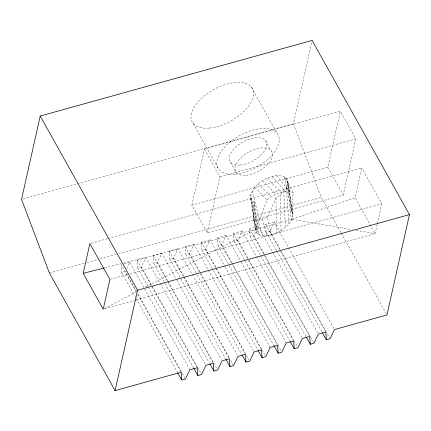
<?xml version="1.0" encoding="UTF-8"?>
<svg xmlns="http://www.w3.org/2000/svg" width="431" height="431" viewBox="0 0 431 431"><rect width="100%" height="100%" fill="white"/><g stroke="black" fill="none" stroke-linecap="round" stroke-linejoin="round"><path stroke-width="0.32" stroke-dasharray="2.15 1.62" d="M256.784 233.036L254.075 201.972L259.139 234.863L253.649 219.939L254.075 201.972L251.72 200.146L250.556 197.587C250.783 183.751 275.086 169.561 286.685 178.461L287.843 181.02L292.913 213.911C293.021 223.301 283.819 229.421 276.303 233.182C270.302 235.552 262.134 238.02 256.784 233.036L255.621 230.477L250.556 197.587L255.728 227.352L255.621 230.477L251.72 200.146M291.431 220.516L287.736 184.145L287.843 181.02L292.805 217.041M291.749 211.352L293.204 192.522L284.331 176.64L291.749 211.352L292.913 213.911L286.685 178.461M191.843 205.167L204.418 149.04L340.35 111.23L355.812 138.895L343.238 195.022L207.306 232.837L191.843 205.167L327.775 167.357L340.35 111.23M207.306 232.837L219.88 176.71L204.418 149.04M340.862 232.471L321.246 197.371L293.419 123.756L312.092 40.412M136.255 300.03L375.11 233.591L355.069 197.727L361.738 167.961L109.285 238.181M377.141 224.529L375.11 233.591L355.963 230.294M377.287 223.883L381.78 203.825L361.738 167.961M255.728 227.352L257.102 223.872L259.645 220.284L266.994 199.812C274.197 194.279 284.029 189.36 293.204 192.522M271.411 234.949L267.425 217.299L275.996 197.775C281.034 194.44 285.979 190.141 287.736 184.145M126.703 268.518L129.715 262.199L189.521 369.211M145.78 257.733L137.128 260.141L137.694 267.953L141.4 266.924L145.78 257.733L205.258 364.157M161.846 253.261L153.194 255.669L153.759 263.486L157.466 262.457L161.846 253.261L176.548 279.579M177.911 248.795L169.259 251.203L169.825 259.02L173.531 257.986L177.911 248.795L191.962 273.938M193.972 244.329L185.325 246.731L185.89 254.549L189.597 253.52L193.972 244.329L254.107 351.922M210.037 239.857L201.39 242.265L201.956 250.082L205.662 249.048L210.037 239.857L224.745 266.169M226.103 235.391L217.456 237.793L218.021 245.611L221.728 244.582L226.103 235.391L240.81 261.703M242.168 230.919L233.521 233.327L234.087 241.144L237.793 240.11L242.168 230.919L302.303 338.513M258.234 226.453L249.581 228.856L250.147 236.673L253.859 235.644L258.234 226.453L317.712 332.877M274.299 221.981L265.647 224.389L266.213 232.207L269.925 231.172L274.299 221.981L288.35 247.125M104.431 308.591L136.584 291.749M145.516 287.068L255.658 229.362L291.922 219.277L355.069 197.727M253.649 219.939L257.83 219.966L262.533 219.067L267.425 217.299M22.843 199.02L293.419 123.756M219.88 176.71L355.812 138.895M91.162 243.224L108.639 238.365M49.376 272.995L84.331 263.271M86.917 262.549L97.277 259.667M99.863 258.95L116.047 254.446M118.638 253.724L321.246 197.371M124.155 263.745L129.715 262.199M136.422 292.089L121.063 264.607L121.628 272.424L125.335 271.395L136.449 291.275M110.557 279.266L127.387 274.585M129.979 273.868L381.78 203.825M104.539 308.855L135.609 300.213M104.674 267.872L122.9 263.222M123.546 263.061L255.658 229.362M291.922 219.277L351.346 229.502M258.115 183.929L271.282 196.719M262.409 180.837L276.039 194.198M254.576 187.388L266.994 199.812M267.166 178.315L280.937 192.431M272.058 176.548L285.634 191.531M276.761 175.649L289.821 191.563M327.775 167.357L343.238 195.022M341.19 233.058L386.311 313.795M251.375 87.207L277.149 133.319M265.496 140.544L271.223 150.791M288.678 247.712L334.106 328.993M269.925 231.172L280.053 249.301M281.362 251.639L329.403 337.597M265.647 224.389L280.026 250.12M280.355 250.702L325.453 331.396M230.531 162.234L236.258 172.481M266.213 232.207L276.346 250.336M276.675 250.917L321.774 331.611M193.104 123.352L218.873 169.464M253.859 235.644L264.968 255.524M265.297 256.111L310.395 336.805M310.719 337.392L313.66 342.65M249.581 228.856L263.637 254.004M263.961 254.586L309.388 335.868M250.147 236.673L260.61 255.389M260.933 255.971L306.032 336.665M237.793 240.11L293.678 340.102M294.001 340.689L297.271 346.535M233.521 233.327L248.224 259.64M248.552 260.227L292.999 339.752M234.087 241.144L289.966 341.137M241.139 262.285L285.909 342.397M221.728 244.582L231.856 262.705M232.185 263.293L277.612 344.574M277.936 345.156L281.206 351.006M217.456 237.793L231.506 262.937M232.815 265.28L277.586 345.387M218.021 245.611L228.802 264.909M229.13 265.491L273.906 345.603M225.074 266.757L270.172 347.451M205.662 249.048L216.12 267.759M216.448 268.346L261.547 349.04M261.87 349.627L265.14 355.473M201.39 242.265L261.52 349.859M201.956 250.082L213.065 269.962M213.393 270.544L257.84 350.074M189.597 253.52L249.075 359.944M185.325 246.731L200.027 273.044M200.356 273.631L244.803 353.156M185.89 254.549L196.999 274.428M197.328 275.016L241.775 354.541M192.291 274.525L237.713 355.801M173.531 257.986L183.665 276.115M183.989 276.697L229.416 357.978M230.725 360.316L233.338 364.998M169.259 251.203L183.31 276.346M183.638 276.928L229.066 358.209M169.825 259.02L225.709 359.012M176.877 280.161L221.324 359.686M157.466 262.457L167.6 280.581M167.923 281.168L213.35 362.449M213.679 363.031L217.272 369.464M153.194 255.669L213.323 363.263M153.759 263.486L164.545 282.784M164.868 283.366L209.644 363.478M141.4 266.924L151.857 285.634M152.186 286.222L197.285 366.916M197.613 367.503L200.878 373.348M137.128 260.141L151.836 286.453M152.159 287.035L197.258 367.735M137.694 267.953L148.151 286.669M148.48 287.251L193.578 367.945M138.082 294.195L184.813 377.815M137.731 294.427L180.869 371.614M121.628 272.424L136.007 298.155M136.336 298.737L177.513 372.416M257.83 219.966L262.522 235.822M252.038 190.981L259.645 220.284M262.533 219.067L266.708 235.854M250.664 194.462L257.102 223.872M286.367 187.625L288.889 224.109M283.824 191.219L285.354 227.568M280.29 194.677L281.06 230.666M275.996 197.775L276.303 233.182M209.644 128.039A34.383 17.913 -29.2 0 0 253.315 91.474A34.383 17.913 -29.2 0 0 203.766 96.323A34.383 17.913 -29.2 0 0 209.644 128.039M235.412 174.151A34.383 17.913 -29.2 0 0 279.089 137.586A34.383 17.913 -29.2 0 0 229.534 142.435A34.383 17.913 -29.2 0 0 235.412 174.151M240.455 165.046A20.629 10.748 -29.2 0 0 266.654 143.108A20.629 10.748 -29.2 0 0 236.926 146.017A20.629 10.748 -29.2 0 0 240.455 165.046M246.182 175.293A20.629 10.748 -29.2 0 0 272.381 153.355A20.629 10.748 -29.2 0 0 242.653 156.264A20.629 10.748 -29.2 0 0 246.182 175.293"/><path stroke-width="0.65" d="M40.223 116.036L21.55 199.381L49.376 272.995L115.099 390.588L181.198 372.201L181.763 380.018L185.47 378.989L189.845 369.793L197.258 367.735L197.829 375.546L201.536 374.517L205.91 365.326L213.323 363.263L213.889 371.08L217.601 370.051L221.976 360.855L229.389 358.797L229.955 366.614L233.661 365.58L238.041 356.389L245.454 354.325L246.02 362.142L249.727 361.113L254.107 351.922L261.52 349.859L262.086 357.676L265.792 356.642L270.172 347.451L277.586 345.387L278.151 353.204L281.858 352.175L286.238 342.984L293.651 340.921L294.217 348.738L297.923 347.704L302.303 338.513L309.717 336.449L310.282 344.267L313.989 343.238L318.364 334.047L325.782 331.983L326.348 339.8L330.054 338.766L334.429 329.575L386.968 314.964L409.45 214.611L312.092 40.412L40.223 116.036L137.581 290.235L115.099 390.588M83.199 273.351L89.869 243.585L109.91 279.45L103.241 309.216L83.199 273.351L104.022 268.039M137.581 290.235L409.45 214.611M322.426 332.78L326.348 339.8M306.36 337.252L310.282 344.267M290.295 341.718L294.217 348.738M273.906 345.603L278.151 353.204M258.164 350.656L262.086 357.676M242.098 355.128L246.02 362.142M226.033 359.594L229.955 366.614M209.972 364.066L213.889 371.08M193.907 368.532L197.829 375.546M177.841 372.998L181.763 380.018"/></g></svg>
